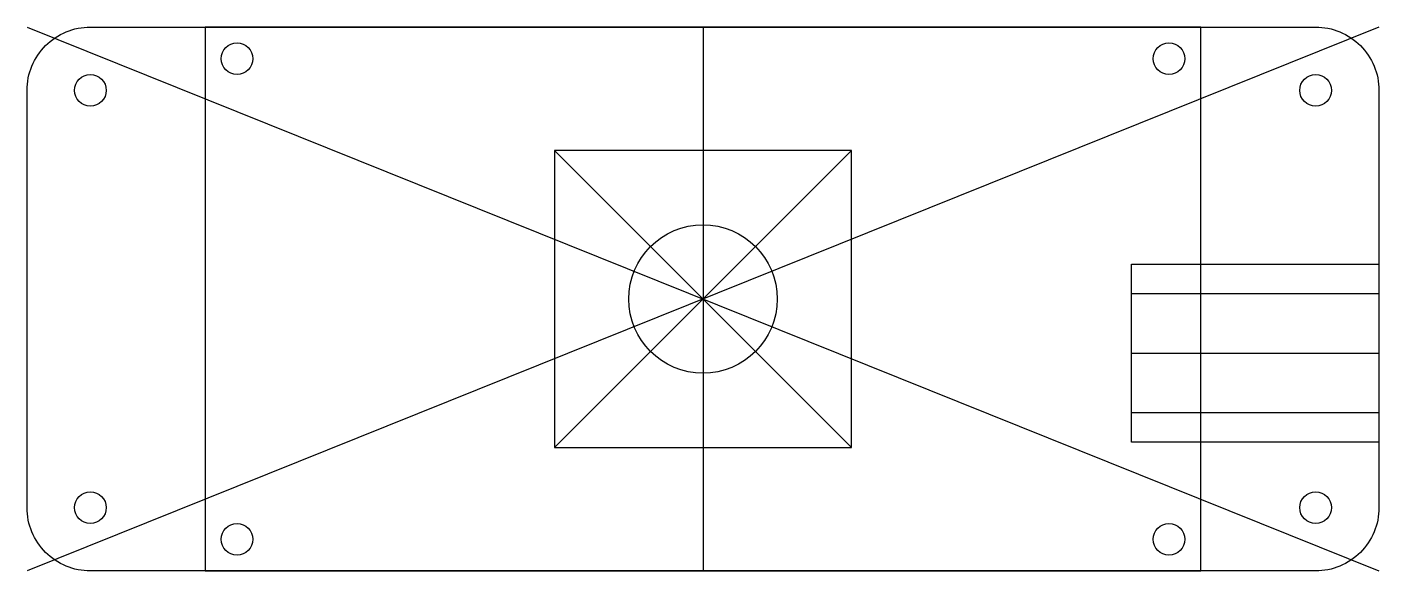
# Model space of a CAD drawing. Header units: millimetres. Extents: x -68 to 68, y -27 to 27.
import ezdxf

# ---------------------------------------------------------------- set-up
doc = ezdxf.new("R2010")
doc.units = ezdxf.units.MM
doc.layers.get('0').update_dxf_attribs({"linetype": 'CONTINUOUS'})

msp = doc.modelspace()

# ---------------------------------------------------------------- linework, layer by layer
for p, q in [((68.25, 27.47), (-68.25, -27.47)), ((-68.25, 27.47), (68.25, -27.47)), ((50.25, 27.47), (-50.25, 27.47)), ((-50.25, 27.47), (-50.25, -27.47)), ((0, 27.47), (0, -27.47)), ((50.25, -27.47), (50.25, 27.47)), ((15, 15), (-15, 15)), ((-15, 15), (-15, -15)), ((15, 15), (-15, -15)), ((-15, 15), (15, -15)), ((15, -15), (15, 15)), ((68.25, 0.53), (43.25, 0.53)), ((43.25, -5.47), (68.25, -5.47)), ((43.25, -11.47), (68.25, -11.47)), ((-15, -15), (15, -15)), ((-50.25, -27.47), (50.25, -27.47))]:
    msp.add_line(p, q)
msp.add_lwpolyline([(-61.85, 27.47), (61.85, 27.47, -0.414214), (68.25, 21.07), (68.25, -21.07, -0.414214), (61.85, -27.47), (-61.85, -27.47, -0.414214), (-68.25, -21.07), (-68.25, 21.07, -0.414214)], format="xyb", close=True)
msp.add_lwpolyline([(43.25, 3.53), (68.25, 3.53), (68.25, -14.47), (43.25, -14.47)], close=True)
for centre, radius in [((-47.05, 24.27), 1.6), ((47.05, 24.27), 1.6), ((-61.85, 21.07), 1.6), ((61.85, 21.07), 1.6), ((0, 0), 7.5), ((-61.85, -21.07), 1.6), ((61.85, -21.07), 1.6), ((-47.05, -24.27), 1.6), ((47.05, -24.27), 1.6)]:
    msp.add_circle(centre, radius)

doc.saveas('drawing.dxf')
